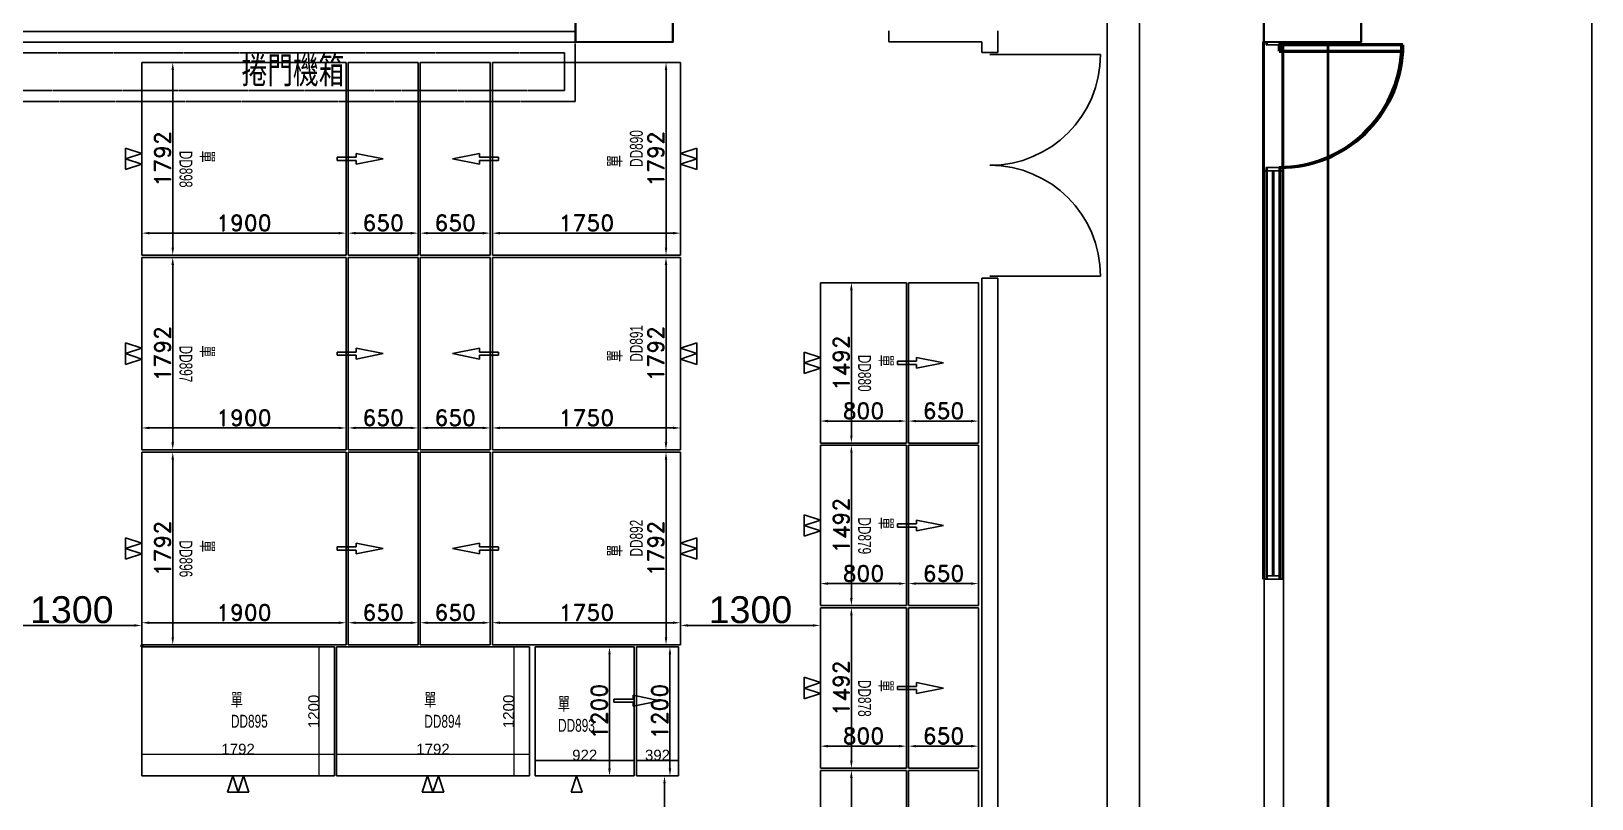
# Model space of a CAD drawing. Header units: millimetres. Extents: x 2191 to 43870, y 1353 to 35626.
# Drawn here: x 29359 to 43870, y 9233 to 16373 of the extents above; entities that cross this region are included whole.
import ezdxf

# ---------------------------------------------------------------- set-up
doc = ezdxf.new("R2010")
doc.units = ezdxf.units.MM
doc.linetypes.add('CENTER2', pattern=[28.575, 19.05, -3.175, 3.175, -3.175])
for name, color, linetype in [('archi', 8, 'Continuous'), ('DOOR', 5, 'Continuous'), ('PAVING', 9, 'Continuous'), ('WINDOW', 5, 'Continuous'), ('中心線-2', 1, 'CENTER2'), ('動線', 6, 'Continuous'), ('單層倉', 5, 'Continuous'), ('文字', 7, 'Continuous'), ('标注', 7, 'Continuous'), ('標的物', 1, 'Continuous'), ('標示', 3, 'Continuous')]:
    doc.layers.add(name, color=color, linetype=linetype)
doc.styles.add('ROMAND', font='romand.shx', dxfattribs={"bigfont": 'chineset.shx'})
doc.styles.get("Standard").update_dxf_attribs({"font": 'arial.ttf'})
doc.styles.add('新細明體', font='PMingLiU.ttf', dxfattribs={"width": 0.7})
doc.dimstyles.new('ISO-25', dxfattribs={"dimtxt": 2.5, "dimasz": 2.5, "dimexe": 1.25, "dimexo": 0.625, "dimtad": 1, "dimtxsty": 'Standard', "dimcen": 2.5, "dimadec": 0, "dimazin": 0, "dimtfac": 1, "dimtmove": 0, "dimatfit": 3, "dimfxl": 1, "dimarcsym": 0})

# ---------------------------------------------------------------- blocks, each defined once
blk = doc.blocks.new('*D60')
at = {"layer": 'DEFPOINTS', "color": 0, "transparency": 16777216}
for p in [(34967, 9588), (34045, 9446), (34967, 9446)]:
    blk.add_point(p, dxfattribs=at)
at = {"layer": '标注', "color": 0, "lineweight": -2, "transparency": 16777216}
for p, q in [((34045, 9446), (34045, 9589)), ((34048, 9588), (34965, 9588)), ((34967, 9446), (34967, 9589))]:
    blk.add_line(p, q, dxfattribs=at)
at = {"layer": '标注', "color": 0, "transparency": 16777216}
for points in [[(34048, 9588), (34048, 9587), (34045, 9588)], [(34965, 9588), (34965, 9587), (34967, 9588)]]:
    blk.add_solid(points, dxfattribs=at)
at = {"layer": '标注', "color": 0, "lineweight": 5, "transparency": 16777216, "insert": (34506, 9639), "char_height": 100, "attachment_point": 5}
blk.add_mtext('922', dxfattribs=at)
blk = doc.blocks.new('*D61')
at = {"layer": 'DEFPOINTS', "color": 0, "transparency": 16777216}
for p in [(35379, 9588), (34987, 9446), (35379, 9446)]:
    blk.add_point(p, dxfattribs=at)
at = {"layer": '标注', "color": 0, "lineweight": -2, "transparency": 16777216}
for p, q in [((34987, 9446), (34987, 9589)), ((34990, 9588), (35377, 9588)), ((35379, 9446), (35379, 9589))]:
    blk.add_line(p, q, dxfattribs=at)
at = {"layer": '标注', "color": 0, "transparency": 16777216}
for points in [[(34990, 9588), (34990, 9587), (34987, 9588)], [(35377, 9588), (35377, 9587), (35379, 9588)]]:
    blk.add_solid(points, dxfattribs=at)
at = {"layer": '标注', "color": 0, "lineweight": 5, "transparency": 16777216, "insert": (35183, 9639), "char_height": 100, "attachment_point": 5}
blk.add_mtext('392', dxfattribs=at)

msp = doc.modelspace()

# ---------------------------------------------------------------- linework, layer by layer
for p, q in [((39663.6462, 4076.69297), (39663.6462, 33876.95165)), ((39363.6462, 4376.69297), (39363.6462, 33576.95165))]:
    msp.add_line(p, q)
at = {"lineweight": 50}
for p, q in [((40962.17754, 16245.79086, 3000), (40962.17754, 16188.79086, 3000)), ((42102.17754, 16245.79086, 3000), (40962.17754, 16245.79086, 3000)), ((40962.17754, 16188.79086, 3000), (42102.17754, 16188.79086, 3000)), ((40972.17754, 16245.79086, 3000), (40972.17754, 16188.79086, 3000)), ((42112.17754, 16245.79086, 3000), (40972.17754, 16245.79086, 3000)), ((40972.17754, 16188.79086, 3000), (42112.17754, 16188.79086, 3000)), ((42102.17754, 16188.79086, 3000), (42102.17754, 16245.79086, 3000)), ((42112.17754, 16188.79086, 3000), (42112.17754, 16245.79086, 3000))]:
    msp.add_line(p, q, dxfattribs=at)
at = {"color": 5, "lineweight": 25}
for p, q in [((32179.10415, 10645.79085), (30387.10415, 10645.79085)), ((30387.10415, 10645.79085), (30387.10415, 9445.79085)), ((32179.10415, 9445.79085), (32179.10415, 10645.79085)), ((33991.10415, 10645.79085), (32199.10415, 10645.79085)), ((32199.10415, 10645.79085), (32199.10415, 9445.79085)), ((33991.10415, 9445.79085), (33991.10415, 10645.79085)), ((30387.10415, 9445.79085), (32179.10415, 9445.79085)), ((32199.10415, 9445.79085), (33991.10415, 9445.79085))]:
    msp.add_line(p, q, dxfattribs=at)
at = {"color": 0, "lineweight": 50}
for centre in [(40961.1428, 16248.38006, 3000), (40971.1428, 16248.38006, 3000)]:
    msp.add_arc(centre, 1142.58967, 270.051887734, 357.010510835, dxfattribs=at)
at = {"layer": 'archi', "color": 7}
for p, q in [((34422.17754, 16275.79086, 3000), (34422.17754, 17175.79086, 3000)), ((35322.17754, 17175.79086, 3000), (35322.17754, 16275.79086, 3000)), ((40822.17754, 16275.79086, 3000), (40822.17754, 17175.79086, 3000)), ((41722.17754, 17175.79086, 3000), (41722.17754, 16275.79086, 3000)), ((35322.17754, 16275.79086, 3000), (34422.17754, 16275.79086, 3000)), ((37332.58195, 16375.79086, 1796.32314), (37332.58195, 16275.79086, 1662.58126)), ((38197.17754, 16275.79086, 3000), (37332.58195, 16275.79086, 3000)), ((38197.17754, 16275.79086, 3000), (38197.17754, 16175.79086, 3000)), ((38347.17754, 16375.79086, 3000), (38347.17754, 16175.79086, 3000)), ((41722.17754, 16275.79086, 3000), (40822.17754, 16275.79086, 3000)), ((40822.17754, 16275.79086, 3000), (40822.17754, 11275.79086, 3000)), ((40852.17754, 16275.79086, 3000), (40852.17754, 16245.79086, 3000)), ((40972.17754, 16245.79086, 3000), (40972.17754, 16275.79086, 3000)), ((41002.17754, 16275.79086, 3000), (41002.17754, 11275.79086, 3000)), ((40852.17754, 16245.79086, 3000), (40972.17754, 16245.79086, 3000)), ((40852.17754, 15075.79086, 3000), (40852.17754, 15105.79086, 3000)), ((40852.17754, 15105.79086, 3000), (40972.17754, 15105.79086, 3000)), ((40972.17754, 15105.79086, 3000), (40972.17754, 15075.79086, 3000)), ((40822.17754, 15075.79086, 3000), (41002.17754, 15075.79086, 3000)), ((38197.17754, 14075.79086, 3000), (38197.17754, 7975.79096, 3000)), ((38347.17754, 14075.79086, 3000), (38347.17754, 7825.79088, 3000)), ((41002.17754, 11275.79086, 3000), (40822.17754, 11275.79086, 3000))]:
    msp.add_line(p, q, dxfattribs=at)
at = {"layer": 'archi', "color": 7, "extrusion": (3.55136e-15, 0, -1)}
for p, q in [((40822.17754, 5075.82893, 3000), (40822.17754, 16275.79086, 3000)), ((41002.17754, 5075.82893, 3000), (41002.17754, 16275.79086, 3000)), ((41422.17754, 5075.82893, 3000), (41422.17754, 16275.79086, 3000))]:
    msp.add_line(p, q, dxfattribs=at)
at = {"layer": 'archi', "color": 7, "extrusion": (3.61095e-11, 0, -1)}
for p, q in [((40852.17754, 16245.79086, 3000), (40852.17754, 16275.79086, 3000)), ((40972.17754, 16275.79086, 3000), (40972.17754, 16245.79086, 3000)), ((40972.17754, 16245.79086, 3000), (40852.17754, 16245.79086, 3000)), ((40852.17754, 15075.79086, 3000), (40852.17754, 11305.79086, 3000)), ((40912.17754, 15075.79086, 3000), (40912.17754, 11305.79086, 3000)), ((40972.17754, 15075.79086, 3000), (40972.17754, 11305.79086, 3000)), ((40972.17754, 11305.79086, 3000), (40852.17754, 11305.79086, 3000)), ((40852.17754, 11305.79086, 3000), (40852.17754, 11275.79086, 3000)), ((40972.17754, 11275.79086, 3000), (40972.17754, 11305.79086, 3000))]:
    msp.add_line(p, q, dxfattribs=at)
at = {"layer": 'DOOR'}
for p, q in [((40842.17754, 16275.79086, 3000), (40842.17754, 16245.79086, 3000)), ((40962.17754, 16245.79086, 3000), (40962.17754, 16275.79086, 3000)), ((40842.17754, 16245.79086, 3000), (40962.17754, 16245.79086, 3000))]:
    msp.add_line(p, q, dxfattribs=at)
at = {"layer": 'PAVING', "extrusion": (3.55136e-15, 0, -1)}
msp.add_line((41412.17754, 5075.82893, 3000), (41412.17754, 16275.79086, 3000), dxfattribs=at)
at = {"layer": 'WINDOW'}
for p, q in [((40812.17754, 16275.79086, 3000), (40812.17754, 11275.79086, 3000)), ((40992.17754, 16275.79086, 3000), (40992.17754, 11275.79086, 3000)), ((40842.17754, 15075.79086, 3000), (40842.17754, 15105.79086, 3000)), ((40842.17754, 15105.79086, 3000), (40962.17754, 15105.79086, 3000)), ((40962.17754, 15105.79086, 3000), (40962.17754, 15075.79086, 3000)), ((40812.17754, 15075.79086, 3000), (40992.17754, 15075.79086, 3000))]:
    msp.add_line(p, q, dxfattribs=at)
at = {"layer": 'WINDOW', "color": 3, "extrusion": (3.61095e-11, 0, -1)}
for p, q in [((40842.17754, 16245.79086, 3000), (40842.17754, 16275.79086, 3000)), ((40962.17754, 16275.79086, 3000), (40962.17754, 16245.79086, 3000)), ((40962.17754, 16245.79086, 3000), (40842.17754, 16245.79086, 3000))]:
    msp.add_line(p, q, dxfattribs=at)
at = {"layer": 'WINDOW', "extrusion": (3.61095e-11, 0, -1)}
for p, q in [((40842.17754, 15075.79086, 3000), (40842.17754, 11305.79086, 3000)), ((40902.17754, 15075.79086, 3000), (40902.17754, 11305.79086, 3000)), ((40962.17754, 15075.79086, 3000), (40962.17754, 11305.79086, 3000)), ((40962.17754, 11305.79086, 3000), (40842.17754, 11305.79086, 3000)), ((40842.17754, 11305.79086, 3000), (40842.17754, 11275.79086, 3000)), ((40962.17754, 11275.79086, 3000), (40962.17754, 11305.79086, 3000))]:
    msp.add_line(p, q, dxfattribs=at)
at = {"layer": '中心線-2'}
for p, q in [((34417.17754, 16270.79086, 3000), (28227.17754, 16270.79086, 3000)), ((34417.17754, 15720.79086, 3000), (34417.17754, 16270.79086, 3000)), ((34317.17754, 16170.79086, 3000), (28327.17754, 16170.79086, 3000)), ((34317.17754, 15820.79086, 3000), (34317.17754, 16170.79086, 3000)), ((28327.17754, 15820.79086, 3000), (34317.17754, 15820.79086, 3000)), ((28227.17754, 15720.79086, 3000), (34417.17754, 15720.79086, 3000))]:
    msp.add_line(p, q, dxfattribs=at)
at = {"layer": '動線', "lineweight": -3}
for p, q in [((30237.10415, 15185.79085), (30237.10415, 15285.79085)), ((30237.10415, 15285.79085), (30387.10415, 15235.79085)), ((35397.10415, 15235.79085), (35547.10415, 15285.79085)), ((35547.10415, 15285.79085), (35547.10415, 15185.79085)), ((30387.10415, 15235.79085), (30237.10415, 15185.79085)), ((30237.10415, 15085.79085), (30237.10415, 15185.79085)), ((30237.10415, 15185.79085), (30387.10415, 15135.79085)), ((30387.10415, 15135.79085), (30237.10415, 15085.79085)), ((32381.35787, 15200.79108), (32203.72159, 15200.79108)), ((32203.72159, 15200.79108), (32203.72159, 15170.79108)), ((32203.72159, 15170.79108), (32381.35787, 15170.79108)), ((32631.35787, 15185.79108), (32381.35787, 15235.79108)), ((32381.35787, 15235.79108), (32381.35787, 15200.79108)), ((32381.35787, 15135.79108), (32631.35787, 15185.79108)), ((32381.35787, 15170.79108), (32381.35787, 15135.79108)), ((33527.55844, 15235.79063), (33277.55844, 15185.79063)), ((33277.55844, 15185.79063), (33527.55844, 15135.79063)), ((33527.55844, 15200.79063), (33527.55844, 15235.79063)), ((33705.19472, 15200.79063), (33527.55844, 15200.79063)), ((33527.55844, 15170.79063), (33705.19472, 15170.79063)), ((33527.55844, 15135.79063), (33527.55844, 15170.79063)), ((33705.19472, 15170.79063), (33705.19472, 15200.79063)), ((35547.10415, 15185.79085), (35397.10415, 15235.79085)), ((35397.10415, 15135.79085), (35547.10415, 15185.79085)), ((35547.10415, 15085.79085), (35397.10415, 15135.79085)), ((35547.10415, 15185.79085), (35547.10415, 15085.79085)), ((30237.10415, 13373.79085), (30237.10415, 13473.79085)), ((30237.10415, 13473.79085), (30387.10415, 13423.79085)), ((30387.10415, 13423.79085), (30237.10415, 13373.79085)), ((30237.10415, 13273.79085), (30237.10415, 13373.79085)), ((30237.10415, 13373.79085), (30387.10415, 13323.79085)), ((32381.35787, 13388.79108), (32203.72159, 13388.79108)), ((32203.72159, 13388.79108), (32203.72159, 13358.79108)), ((32203.72159, 13358.79108), (32381.35787, 13358.79108)), ((32631.35787, 13373.79108), (32381.35787, 13423.79108)), ((32381.35787, 13423.79108), (32381.35787, 13388.79108)), ((32381.35787, 13323.79108), (32631.35787, 13373.79108)), ((32381.35787, 13358.79108), (32381.35787, 13323.79108)), ((33527.55844, 13423.79063), (33277.55844, 13373.79063)), ((33277.55844, 13373.79063), (33527.55844, 13323.79063)), ((33527.55844, 13388.79063), (33527.55844, 13423.79063)), ((33705.19472, 13388.79063), (33527.55844, 13388.79063)), ((33527.55844, 13358.79063), (33705.19472, 13358.79063)), ((33527.55844, 13323.79063), (33527.55844, 13358.79063)), ((33705.19472, 13358.79063), (33705.19472, 13388.79063)), ((35397.10415, 13423.79085), (35547.10415, 13473.79085)), ((35547.10415, 13373.79085), (35397.10415, 13423.79085)), ((35397.10415, 13323.79085), (35547.10415, 13373.79085)), ((35547.10415, 13473.79085), (35547.10415, 13373.79085)), ((35547.10415, 13373.79085), (35547.10415, 13273.79085)), ((36547.17754, 13287.79096), (36547.17754, 13387.79096)), ((36547.17754, 13387.79096), (36697.17754, 13337.79096)), ((30387.10415, 13323.79085), (30237.10415, 13273.79085)), ((35547.10415, 13273.79085), (35397.10415, 13323.79085)), ((36697.17754, 13337.79096), (36547.17754, 13287.79096)), ((36547.17754, 13187.79096), (36547.17754, 13287.79096)), ((36547.17754, 13287.79096), (36697.17754, 13237.79096)), ((36697.17754, 13237.79096), (36547.17754, 13187.79096)), ((37591.43126, 13302.79119), (37413.79498, 13302.79119)), ((37413.79498, 13302.79119), (37413.79498, 13272.79119)), ((37413.79498, 13272.79119), (37591.43126, 13272.79119)), ((37841.43126, 13287.79119), (37591.43126, 13337.79119)), ((37591.43126, 13337.79119), (37591.43126, 13302.79119)), ((37591.43126, 13237.79119), (37841.43126, 13287.79119)), ((37591.43126, 13272.79119), (37591.43126, 13237.79119)), ((36547.17754, 11775.79096), (36547.17754, 11875.79096)), ((36547.17754, 11875.79096), (36697.17754, 11825.79096)), ((36697.17754, 11825.79096), (36547.17754, 11775.79096)), ((36547.17754, 11675.79096), (36547.17754, 11775.79096)), ((36547.17754, 11775.79096), (36697.17754, 11725.79096)), ((37591.43126, 11790.79119), (37413.79498, 11790.79119)), ((37413.79498, 11790.79119), (37413.79498, 11760.79119)), ((37413.79498, 11760.79119), (37591.43126, 11760.79119)), ((37841.43126, 11775.79119), (37591.43126, 11825.79119)), ((37591.43126, 11825.79119), (37591.43126, 11790.79119)), ((37591.43126, 11725.79119), (37841.43126, 11775.79119)), ((37591.43126, 11760.79119), (37591.43126, 11725.79119)), ((30237.10415, 11561.79085), (30237.10415, 11661.79085)), ((30237.10415, 11661.79085), (30387.10415, 11611.79085)), ((30387.10415, 11611.79085), (30237.10415, 11561.79085)), ((32631.35787, 11561.79108), (32381.35787, 11611.79108)), ((32381.35787, 11611.79108), (32381.35787, 11576.79108)), ((33527.55844, 11611.79063), (33277.55844, 11561.79063)), ((33527.55844, 11576.79063), (33527.55844, 11611.79063)), ((35397.10415, 11611.79085), (35547.10415, 11661.79085)), ((35547.10415, 11561.79085), (35397.10415, 11611.79085)), ((35547.10415, 11661.79085), (35547.10415, 11561.79085)), ((36697.17754, 11725.79096), (36547.17754, 11675.79096)), ((30237.10415, 11461.79085), (30237.10415, 11561.79085)), ((30237.10415, 11561.79085), (30387.10415, 11511.79085)), ((30387.10415, 11511.79085), (30237.10415, 11461.79085)), ((32381.35787, 11576.79108), (32203.72159, 11576.79108)), ((32203.72159, 11576.79108), (32203.72159, 11546.79108)), ((32203.72159, 11546.79108), (32381.35787, 11546.79108)), ((32381.35787, 11511.79108), (32631.35787, 11561.79108)), ((32381.35787, 11546.79108), (32381.35787, 11511.79108)), ((33277.55844, 11561.79063), (33527.55844, 11511.79063)), ((33705.19472, 11576.79063), (33527.55844, 11576.79063)), ((33527.55844, 11546.79063), (33705.19472, 11546.79063)), ((33527.55844, 11511.79063), (33527.55844, 11546.79063)), ((33705.19472, 11546.79063), (33705.19472, 11576.79063)), ((35397.10415, 11511.79085), (35547.10415, 11561.79085)), ((35547.10415, 11461.79085), (35397.10415, 11511.79085)), ((35547.10415, 11561.79085), (35547.10415, 11461.79085)), ((36547.17754, 10263.79096), (36547.17754, 10363.79096)), ((36547.17754, 10363.79096), (36697.17754, 10313.79096)), ((36697.17754, 10313.79096), (36547.17754, 10263.79096)), ((37841.43126, 10263.79119), (37591.43126, 10313.79119)), ((37591.43126, 10313.79119), (37591.43126, 10278.79119)), ((34955.22632, 10160.79089), (34777.59004, 10160.79089)), ((34777.59004, 10160.79089), (34777.59004, 10130.79089)), ((35205.22632, 10145.79089), (34955.22632, 10195.79089)), ((34955.22632, 10195.79089), (34955.22632, 10160.79089)), ((36547.17754, 10163.79096), (36547.17754, 10263.79096)), ((36547.17754, 10263.79096), (36697.17754, 10213.79096)), ((36697.17754, 10213.79096), (36547.17754, 10163.79096)), ((37591.43126, 10278.79119), (37413.79498, 10278.79119)), ((37413.79498, 10278.79119), (37413.79498, 10248.79119)), ((37413.79498, 10248.79119), (37591.43126, 10248.79119)), ((37591.43126, 10213.79119), (37841.43126, 10263.79119)), ((37591.43126, 10248.79119), (37591.43126, 10213.79119)), ((34777.59004, 10130.79089), (34955.22632, 10130.79089)), ((34955.22632, 10095.79089), (35205.22632, 10145.79089)), ((34955.22632, 10130.79089), (34955.22632, 10095.79089)), ((31233.10415, 9445.79085), (31183.10415, 9295.79085)), ((31283.10415, 9295.79085), (31233.10415, 9445.79085)), ((31333.10415, 9445.79085), (31283.10415, 9295.79085)), ((31383.10415, 9295.79085), (31333.10415, 9445.79085)), ((33045.10415, 9445.79085), (32995.10415, 9295.79085)), ((33095.10415, 9295.79085), (33045.10415, 9445.79085)), ((33145.10415, 9445.79085), (33095.10415, 9295.79085)), ((33195.10415, 9295.79085), (33145.10415, 9445.79085)), ((34381.10415, 9295.79085), (34431.10415, 9445.79085)), ((34431.10415, 9445.79085), (34481.10415, 9295.79085)), ((31183.10415, 9295.79085), (31283.10415, 9295.79085)), ((31283.10415, 9295.79085), (31383.10415, 9295.79085)), ((32995.10415, 9295.79085), (33095.10415, 9295.79085)), ((33095.10415, 9295.79085), (33195.10415, 9295.79085)), ((34481.10415, 9295.79085), (34381.10415, 9295.79085))]:
    msp.add_line(p, q, dxfattribs=at)
at = {"layer": '單層倉'}
for p, q in [((30387.10415, 16081.79085), (30387.10415, 14289.79085)), ((32287.10415, 16081.79085), (30387.10415, 16081.79085)), ((32287.10415, 14289.79085), (32287.10415, 16081.79085)), ((32957.10415, 16081.79085), (32307.10415, 16081.79085)), ((32307.10415, 16081.79085), (32307.10415, 14289.79085)), ((32957.10415, 14289.79085), (32957.10415, 16081.79085)), ((32977.10415, 16081.79085), (32977.10415, 14289.79085)), ((33627.10415, 16081.79085), (32977.10415, 16081.79085)), ((33627.10415, 14289.79085), (33627.10415, 16081.79085)), ((35397.10415, 16081.79085), (33647.10415, 16081.79085)), ((33647.10415, 16081.79085), (33647.10415, 14289.79085)), ((35397.10415, 14289.79085), (35397.10415, 16081.79085)), ((30387.10415, 14289.79085), (32287.10415, 14289.79085)), ((30387.10415, 14269.79085), (30387.10415, 12477.79085)), ((32287.10415, 14269.79085), (30387.10415, 14269.79085)), ((32287.10415, 12477.79085), (32287.10415, 14269.79085)), ((32307.10415, 14289.79085), (32957.10415, 14289.79085)), ((32957.10415, 14269.79085), (32307.10415, 14269.79085)), ((32307.10415, 14269.79085), (32307.10415, 12477.79085)), ((32957.10415, 12477.79085), (32957.10415, 14269.79085)), ((32977.10415, 14289.79085), (33627.10415, 14289.79085)), ((32977.10415, 14269.79085), (32977.10415, 12477.79085)), ((33627.10415, 14269.79085), (32977.10415, 14269.79085)), ((33627.10415, 12477.79085), (33627.10415, 14269.79085)), ((33647.10415, 14289.79085), (35397.10415, 14289.79085)), ((35397.10415, 14269.79085), (33647.10415, 14269.79085)), ((33647.10415, 14269.79085), (33647.10415, 12477.79085)), ((35397.10415, 12477.79085), (35397.10415, 14269.79085)), ((36697.17754, 14033.79096), (36697.17754, 12541.79096)), ((37497.17754, 14033.79096), (36697.17754, 14033.79096)), ((37497.17754, 12541.79096), (37497.17754, 14033.79096)), ((38167.17754, 14033.79096), (37517.17754, 14033.79096)), ((37517.17754, 14033.79096), (37517.17754, 12541.79096)), ((38167.17754, 12541.79096), (38167.17754, 14033.79096)), ((36697.17754, 12541.79096), (37497.17754, 12541.79096)), ((36697.17754, 12521.79096), (36697.17754, 11029.79096)), ((37497.17754, 12521.79096), (36697.17754, 12521.79096)), ((37497.17754, 11029.79096), (37497.17754, 12521.79096)), ((37517.17754, 12541.79096), (38167.17754, 12541.79096)), ((38167.17754, 12521.79096), (37517.17754, 12521.79096)), ((37517.17754, 12521.79096), (37517.17754, 11029.79096)), ((38167.17754, 11029.79096), (38167.17754, 12521.79096)), ((30387.10415, 12477.79085), (32287.10415, 12477.79085)), ((30387.10415, 12457.79085), (30387.10415, 10665.79085)), ((32287.10415, 12457.79085), (30387.10415, 12457.79085)), ((32287.10415, 10665.79085), (32287.10415, 12457.79085)), ((32307.10415, 12477.79085), (32957.10415, 12477.79085)), ((32957.10415, 12457.79085), (32307.10415, 12457.79085)), ((32307.10415, 12457.79085), (32307.10415, 10665.79085)), ((32957.10415, 10665.79085), (32957.10415, 12457.79085)), ((32977.10415, 12477.79085), (33627.10415, 12477.79085)), ((32977.10415, 12457.79085), (32977.10415, 10665.79085)), ((33627.10415, 12457.79085), (32977.10415, 12457.79085)), ((33627.10415, 10665.79085), (33627.10415, 12457.79085)), ((33647.10415, 12477.79085), (35397.10415, 12477.79085)), ((35397.10415, 12457.79085), (33647.10415, 12457.79085)), ((33647.10415, 12457.79085), (33647.10415, 10665.79085)), ((35397.10415, 10665.79085), (35397.10415, 12457.79085)), ((36697.17754, 11029.79096), (37497.17754, 11029.79096)), ((37517.17754, 11029.79096), (38167.17754, 11029.79096)), ((36697.17754, 11009.79096), (36697.17754, 9517.79096)), ((37497.17754, 11009.79096), (36697.17754, 11009.79096)), ((37497.17754, 9517.79096), (37497.17754, 11009.79096)), ((38167.17754, 11009.79096), (37517.17754, 11009.79096)), ((37517.17754, 11009.79096), (37517.17754, 9517.79096)), ((38167.17754, 9517.79096), (38167.17754, 11009.79096)), ((30387.10415, 10665.79085), (32287.10415, 10665.79085)), ((32307.10415, 10665.79085), (32957.10415, 10665.79085)), ((32977.10415, 10665.79085), (33627.10415, 10665.79085)), ((33647.10415, 10665.79085), (35397.10415, 10665.79085)), ((34967.10415, 10645.79085), (34045.10415, 10645.79085)), ((34045.10415, 10645.79085), (34045.10415, 9445.79085)), ((34967.10415, 9445.79085), (34967.10415, 10645.79085)), ((35379.10415, 10645.79085), (34987.10415, 10645.79085)), ((34987.10415, 10645.79085), (34987.10415, 9445.79085)), ((35379.10415, 9445.79085), (35379.10415, 10645.79085)), ((34045.10415, 9445.79085), (34967.10415, 9445.79085)), ((34987.10415, 9445.79085), (35379.10415, 9445.79085)), ((36697.17754, 9517.79096), (37497.17754, 9517.79096)), ((36697.17754, 9497.79096), (36697.17754, 8005.79096)), ((37497.17754, 9497.79096), (36697.17754, 9497.79096)), ((37497.17754, 8005.79096), (37497.17754, 9497.79096)), ((37517.17754, 9517.79096), (38167.17754, 9517.79096)), ((38167.17754, 9497.79096), (37517.17754, 9497.79096)), ((37517.17754, 9497.79096), (37517.17754, 8005.79096)), ((38167.17754, 8005.79096), (38167.17754, 9497.79096))]:
    msp.add_line(p, q, dxfattribs=at)
at = {"layer": '單層倉', "color": 6, "lineweight": 50}
msp.add_line((30387.10415, 10665.79085), (30387.10415, 10645.79085), dxfattribs=at)
at = {"layer": '文字'}
msp.add_line((43869.82595, 1352.8079), (43869.82595, 34921.23431), dxfattribs=at)
at = {"layer": '标注', "color": 252, "lineweight": 5, "true_color": 0x939598}
for p, q in [((32178.47915, 10645.79085), (32035.86183, 10645.79085)), ((32037.11183, 9448.29085), (32037.11183, 10643.29085)), ((33990.47915, 10645.79085), (33847.86183, 10645.79085)), ((33849.11183, 9448.29085), (33849.11183, 10643.29085)), ((30387.10415, 9446.41585), (30387.10415, 9645.12519)), ((32176.60415, 9643.87519), (30389.60415, 9643.87519)), ((32179.10415, 9446.41585), (32179.10415, 9645.12519)), ((32199.10415, 9446.41585), (32199.10415, 9645.12519)), ((33988.60415, 9643.87519), (32201.60415, 9643.87519)), ((33991.10415, 9446.41585), (33991.10415, 9645.12519)), ((32178.47915, 9445.79085), (32035.86183, 9445.79085)), ((33990.47915, 9445.79085), (33847.86183, 9445.79085))]:
    msp.add_line(p, q, dxfattribs=at)
at = {"layer": '标注', "color": 252, "lineweight": 50, "true_color": 0x939598}
for points in [[(32036.69516, 10643.29085), (32037.5285, 10643.29085), (32037.11183, 10645.79085)], [(33848.69516, 10643.29085), (33849.5285, 10643.29085), (33849.11183, 10645.79085)], [(30389.60415, 9644.29186), (30389.60415, 9643.45852), (30387.10415, 9643.87519)], [(32176.60415, 9644.29186), (32176.60415, 9643.45852), (32179.10415, 9643.87519)], [(32201.60415, 9644.29186), (32201.60415, 9643.45852), (32199.10415, 9643.87519)], [(33988.60415, 9644.29186), (33988.60415, 9643.45852), (33991.10415, 9643.87519)], [(32036.69516, 9448.29085), (32037.5285, 9448.29085), (32037.11183, 9445.79085)], [(33848.69516, 9448.29085), (33849.5285, 9448.29085), (33849.11183, 9445.79085)]]:
    msp.add_solid(points, dxfattribs=at)
at = {"layer": '標的物'}
for p, q in [((34417.17754, 17180.79086, 3000), (34417.17754, 16270.79086, 3000)), ((35327.17754, 16270.79086, 3000), (35327.17754, 17180.79086, 3000)), ((40817.17754, 17180.79086, 3000), (40817.17754, 16270.79086, 3000)), ((41727.17754, 16270.79086, 3000), (41727.17754, 17180.79086, 3000)), ((34417.17754, 16370.79086, 3000), (28227.17754, 16370.79086, 3000)), ((28227.17754, 16270.79086, 3000), (34417.17754, 16270.79086, 3000)), ((34417.17754, 16270.79086, 3000), (34417.17754, 16370.79086, 3000)), ((34417.17754, 16270.79086, 3000), (35327.17754, 16270.79086, 3000)), ((40817.17754, 16270.79086, 3000), (41727.17754, 16270.79086, 3000)), ((38197.17754, 16175.79086, 3000), (38347.17754, 16175.79086, 3000)), ((39302.17754, 16155.79086, 3000), (38272.17754, 16155.79086, 3000)), ((38197.17754, 14075.79086, 3000), (38347.17754, 14075.79086, 3000)), ((39302.17754, 14095.79086, 3000), (38272.17754, 14095.79086, 3000))]:
    msp.add_line(p, q, dxfattribs=at)
for centre, start, end in [((38272.17754, 16155.79086, 3000), 270, 0), ((38272.17754, 14095.79086, 3000), 0, 90)]:
    msp.add_arc(centre, 1030, start, end, dxfattribs=at)
at = {"layer": '標示', "color": 251}
for p, q in [((30662.43483, 16081.79085), (30695.44867, 16081.79085)), ((30675.44867, 14359.79085), (30675.44867, 16011.79085)), ((35397.10415, 16081.79085), (35242.01763, 16081.79085)), ((35262.01763, 14359.79085), (35262.01763, 16011.79085)), ((30387.10415, 14289.79085), (30387.10415, 14514.83485)), ((32287.10415, 14289.79085), (32287.10415, 14514.83485)), ((32307.10415, 14289.79085), (32307.10415, 14514.83485)), ((32957.10415, 14289.79085), (32957.10415, 14514.83485)), ((32977.10415, 14289.79085), (32977.10415, 14514.83485)), ((33627.10415, 14289.79085), (33627.10415, 14514.83485)), ((33647.10415, 14289.79085), (33647.10415, 14514.83485)), ((35397.10415, 14289.79085), (35397.10415, 14514.83485)), ((32217.10415, 14494.83485), (30457.10415, 14494.83485)), ((32377.10415, 14494.83485), (32887.10415, 14494.83485)), ((33557.10415, 14494.83485), (33047.10415, 14494.83485)), ((33717.10415, 14494.83485), (35327.10415, 14494.83485)), ((30662.43483, 14289.79085), (30695.44867, 14289.79085)), ((30662.43483, 14269.79085), (30695.44867, 14269.79085)), ((35397.10415, 14289.79085), (35242.01763, 14289.79085)), ((35397.10415, 14269.79085), (35242.01763, 14269.79085)), ((30675.44867, 12547.79085), (30675.44867, 14199.79085)), ((35262.01763, 12547.79085), (35262.01763, 14199.79085)), ((36972.50822, 14033.79096), (37005.52206, 14033.79096)), ((36985.52206, 12611.79096), (36985.52206, 13963.79096)), ((30387.10415, 12477.79085), (30387.10415, 12702.83485)), ((32217.10415, 12682.83485), (30457.10415, 12682.83485)), ((32287.10415, 12477.79085), (32287.10415, 12702.83485)), ((32307.10415, 12477.79085), (32307.10415, 12702.83485)), ((32377.10415, 12682.83485), (32887.10415, 12682.83485)), ((32957.10415, 12477.79085), (32957.10415, 12702.83485)), ((32977.10415, 12477.79085), (32977.10415, 12702.83485)), ((33557.10415, 12682.83485), (33047.10415, 12682.83485)), ((33627.10415, 12477.79085), (33627.10415, 12702.83485)), ((33647.10415, 12477.79085), (33647.10415, 12702.83485)), ((33717.10415, 12682.83485), (35327.10415, 12682.83485)), ((35397.10415, 12477.79085), (35397.10415, 12702.83485)), ((36697.17754, 12541.79096), (36697.17754, 12766.83495)), ((37427.17754, 12746.83495), (36767.17754, 12746.83495)), ((37497.17754, 12541.79096), (37497.17754, 12766.83495)), ((37517.17754, 12541.79096), (37517.17754, 12766.83495)), ((37587.17754, 12746.83495), (38097.17754, 12746.83495)), ((38167.17754, 12541.79096), (38167.17754, 12766.83495)), ((36972.50822, 12541.79096), (37005.52206, 12541.79096)), ((36972.50822, 12521.79096), (37005.52206, 12521.79096)), ((30662.43483, 12477.79085), (30695.44867, 12477.79085)), ((30662.43483, 12457.79085), (30695.44867, 12457.79085)), ((30675.44867, 10735.79085), (30675.44867, 12387.79085)), ((35397.10415, 12477.79085), (35242.01763, 12477.79085)), ((35397.10415, 12457.79085), (35242.01763, 12457.79085)), ((35262.01763, 10735.79085), (35262.01763, 12387.79085)), ((36985.52206, 11099.79096), (36985.52206, 12451.79096)), ((36697.17754, 11029.79096), (36697.17754, 11254.83495)), ((37427.17754, 11234.83495), (36767.17754, 11234.83495)), ((37497.17754, 11029.79096), (37497.17754, 11254.83495)), ((37517.17754, 11029.79096), (37517.17754, 11254.83495)), ((37587.17754, 11234.83495), (38097.17754, 11234.83495)), ((38167.17754, 11029.79096), (38167.17754, 11254.83495)), ((36972.50822, 11029.79096), (37005.52206, 11029.79096)), ((30387.10415, 10665.79085), (30387.10415, 10890.83485)), ((32287.10415, 10665.79085), (32287.10415, 10890.83485)), ((32307.10415, 10665.79085), (32307.10415, 10890.83485)), ((32957.10415, 10665.79085), (32957.10415, 10890.83485)), ((32977.10415, 10665.79085), (32977.10415, 10890.83485)), ((33627.10415, 10665.79085), (33627.10415, 10890.83485)), ((33647.10415, 10665.79085), (33647.10415, 10890.83485)), ((35397.10415, 10665.79085), (35397.10415, 10890.83485)), ((36972.50822, 11009.79096), (37005.52206, 11009.79096)), ((36985.52206, 9587.79096), (36985.52206, 10939.79096)), ((32217.10415, 10870.83485), (30457.10415, 10870.83485)), ((32377.10415, 10870.83485), (32887.10415, 10870.83485)), ((33557.10415, 10870.83485), (33047.10415, 10870.83485)), ((33717.10415, 10870.83485), (35327.10415, 10870.83485)), ((30662.43483, 10665.79085), (30695.44867, 10665.79085)), ((34817.10415, 10645.79085), (34716.48608, 10645.79085)), ((35397.10415, 10665.79085), (35242.01763, 10665.79085)), ((35379.10415, 10645.79085), (35278.48608, 10645.79085)), ((34736.48608, 10575.79085), (34736.48608, 9515.79085)), ((35298.48608, 10575.79085), (35298.48608, 9515.79085)), ((36697.17754, 9517.79096), (36697.17754, 9742.83495)), ((37427.17754, 9722.83495), (36767.17754, 9722.83495)), ((37497.17754, 9517.79096), (37497.17754, 9742.83495)), ((37517.17754, 9517.79096), (37517.17754, 9742.83495)), ((37587.17754, 9722.83495), (38097.17754, 9722.83495)), ((38167.17754, 9517.79096), (38167.17754, 9742.83495)), ((34045.10415, 9445.79085), (34045.10415, 9605.03295)), ((34987.10415, 9445.79085), (34987.10415, 9605.03295)), ((35379.10415, 9445.79085), (35379.10415, 9605.03295)), ((34817.10415, 9445.79085), (34716.48608, 9445.79085)), ((35379.10415, 9445.79085), (35278.48608, 9445.79085)), ((36972.50822, 9517.79096), (37005.52206, 9517.79096)), ((36972.50822, 9497.79096), (37005.52206, 9497.79096)), ((36985.52206, 8075.79096), (36985.52206, 9427.79096))]:
    msp.add_line(p, q, dxfattribs=at)
at = {"layer": '標示'}
for p, q in [((29157.10415, 10845.84877, -3000), (30317.10415, 10845.84877, -3000)), ((30387.10415, 10665.79085, -3000), (30387.10415, 10865.84877, -3000)), ((35397.17754, 10665.79085, -3000), (35397.17754, 10865.84877, -3000)), ((35467.17754, 10845.84877, -3000), (36627.17754, 10845.84877, -3000)), ((36697.17754, 10665.79085, -3000), (36697.17754, 10865.84877, -3000)), ((35379.10415, 9445.79085), (35227.72166, 9445.79085)), ((35247.72166, 9375.79085), (35247.72166, 8215.79086))]:
    msp.add_line(p, q, dxfattribs=at)
at = {"layer": '標示', "color": 251, "lineweight": 50}
for points in [[(30663.782, 16011.79085), (30687.11534, 16011.79085), (30675.44867, 16081.79085)], [(35250.35096, 16011.79085), (35273.6843, 16011.79085), (35262.01763, 16081.79085)], [(30457.10415, 14506.50151), (30457.10415, 14483.16818), (30387.10415, 14494.83485)], [(32217.10415, 14506.50151), (32217.10415, 14483.16818), (32287.10415, 14494.83485)], [(32377.10415, 14506.50151), (32377.10415, 14483.16818), (32307.10415, 14494.83485)], [(32887.10415, 14506.50151), (32887.10415, 14483.16818), (32957.10415, 14494.83485)], [(33047.10415, 14506.50151), (33047.10415, 14483.16818), (32977.10415, 14494.83485)], [(33557.10415, 14506.50151), (33557.10415, 14483.16818), (33627.10415, 14494.83485)], [(33717.10415, 14506.50151), (33717.10415, 14483.16818), (33647.10415, 14494.83485)], [(35327.10415, 14506.50151), (35327.10415, 14483.16818), (35397.10415, 14494.83485)], [(30663.782, 14359.79085), (30687.11534, 14359.79085), (30675.44867, 14289.79085)], [(30663.782, 14199.79085), (30687.11534, 14199.79085), (30675.44867, 14269.79085)], [(35250.35096, 14359.79085), (35273.6843, 14359.79085), (35262.01763, 14289.79085)], [(35250.35096, 14199.79085), (35273.6843, 14199.79085), (35262.01763, 14269.79085)], [(36973.85539, 13963.79096), (36997.18873, 13963.79096), (36985.52206, 14033.79096)], [(30457.10415, 12694.50151), (30457.10415, 12671.16818), (30387.10415, 12682.83485)], [(32217.10415, 12694.50151), (32217.10415, 12671.16818), (32287.10415, 12682.83485)], [(32377.10415, 12694.50151), (32377.10415, 12671.16818), (32307.10415, 12682.83485)], [(32887.10415, 12694.50151), (32887.10415, 12671.16818), (32957.10415, 12682.83485)], [(33047.10415, 12694.50151), (33047.10415, 12671.16818), (32977.10415, 12682.83485)], [(33557.10415, 12694.50151), (33557.10415, 12671.16818), (33627.10415, 12682.83485)], [(33717.10415, 12694.50151), (33717.10415, 12671.16818), (33647.10415, 12682.83485)], [(35327.10415, 12694.50151), (35327.10415, 12671.16818), (35397.10415, 12682.83485)], [(36767.17754, 12758.50162), (36767.17754, 12735.16829), (36697.17754, 12746.83495)], [(37427.17754, 12758.50162), (37427.17754, 12735.16829), (37497.17754, 12746.83495)], [(37587.17754, 12758.50162), (37587.17754, 12735.16829), (37517.17754, 12746.83495)], [(38097.17754, 12758.50162), (38097.17754, 12735.16829), (38167.17754, 12746.83495)], [(30663.782, 12547.79085), (30687.11534, 12547.79085), (30675.44867, 12477.79085)], [(35250.35096, 12547.79085), (35273.6843, 12547.79085), (35262.01763, 12477.79085)], [(36973.85539, 12611.79096), (36997.18873, 12611.79096), (36985.52206, 12541.79096)], [(36973.85539, 12451.79096), (36997.18873, 12451.79096), (36985.52206, 12521.79096)], [(30663.782, 12387.79085), (30687.11534, 12387.79085), (30675.44867, 12457.79085)], [(35250.35096, 12387.79085), (35273.6843, 12387.79085), (35262.01763, 12457.79085)], [(36767.17754, 11246.50162), (36767.17754, 11223.16829), (36697.17754, 11234.83495)], [(37427.17754, 11246.50162), (37427.17754, 11223.16829), (37497.17754, 11234.83495)], [(37587.17754, 11246.50162), (37587.17754, 11223.16829), (37517.17754, 11234.83495)], [(38097.17754, 11246.50162), (38097.17754, 11223.16829), (38167.17754, 11234.83495)], [(36973.85539, 11099.79096), (36997.18873, 11099.79096), (36985.52206, 11029.79096)], [(36973.85539, 10939.79096), (36997.18873, 10939.79096), (36985.52206, 11009.79096)], [(30457.10415, 10882.50151), (30457.10415, 10859.16818), (30387.10415, 10870.83485)], [(32217.10415, 10882.50151), (32217.10415, 10859.16818), (32287.10415, 10870.83485)], [(32377.10415, 10882.50151), (32377.10415, 10859.16818), (32307.10415, 10870.83485)], [(32887.10415, 10882.50151), (32887.10415, 10859.16818), (32957.10415, 10870.83485)], [(33047.10415, 10882.50151), (33047.10415, 10859.16818), (32977.10415, 10870.83485)], [(33557.10415, 10882.50151), (33557.10415, 10859.16818), (33627.10415, 10870.83485)], [(33717.10415, 10882.50151), (33717.10415, 10859.16818), (33647.10415, 10870.83485)], [(35327.10415, 10882.50151), (35327.10415, 10859.16818), (35397.10415, 10870.83485)], [(30663.782, 10735.79085), (30687.11534, 10735.79085), (30675.44867, 10665.79085)], [(34724.81941, 10575.79085), (34748.15274, 10575.79085), (34736.48608, 10645.79085)], [(35250.35096, 10735.79085), (35273.6843, 10735.79085), (35262.01763, 10665.79085)], [(35286.81941, 10575.79085), (35310.15274, 10575.79085), (35298.48608, 10645.79085)], [(36767.17754, 9734.50162), (36767.17754, 9711.16829), (36697.17754, 9722.83495)], [(37427.17754, 9734.50162), (37427.17754, 9711.16829), (37497.17754, 9722.83495)], [(37587.17754, 9734.50162), (37587.17754, 9711.16829), (37517.17754, 9722.83495)], [(38097.17754, 9734.50162), (38097.17754, 9711.16829), (38167.17754, 9722.83495)], [(36973.85539, 9587.79096), (36997.18873, 9587.79096), (36985.52206, 9517.79096)], [(34724.81941, 9515.79085), (34748.15274, 9515.79085), (34736.48608, 9445.79085)], [(35286.81941, 9515.79085), (35310.15274, 9515.79085), (35298.48608, 9445.79085)], [(36973.85539, 9427.79096), (36997.18873, 9427.79096), (36985.52206, 9497.79096)]]:
    msp.add_solid(points, dxfattribs=at)
at = {"layer": '標示', "lineweight": 50}
for points in [[(30317.10415, 10857.51544, -3000), (30317.10415, 10834.1821, -3000), (30387.10415, 10845.84877, -3000)], [(35467.17754, 10857.51544, -3000), (35467.17754, 10834.1821, -3000), (35397.17754, 10845.84877, -3000)], [(36627.17754, 10857.51544, -3000), (36627.17754, 10834.1821, -3000), (36697.17754, 10845.84877, -3000)], [(35236.05499, 9375.79085), (35259.38832, 9375.79085), (35247.72166, 9445.79085)]]:
    msp.add_solid(points, dxfattribs=at)

# ---------------------------------------------------------------- texts
at = {"layer": '文字', "color": 7, "lineweight": 50, "style": '新細明體', "width": 0.7}
for s, height, rotation, p in [('捲門機箱', 250, 360, (31316.07289, 15886.59214, 3000)), ('DD890', 120, 90, (35046.01099, 15110.62731)), ('DD898', 120, 270, (30738.19732, 15260.9544)), ('DD891', 120, 90, (35046.01099, 13298.62731)), ('DD897', 120, 270, (30738.19732, 13448.9544)), ('DD880', 120, 270, (37048.27071, 13362.9545)), ('DD892', 120, 90, (35046.01099, 11486.62731)), ('DD879', 120, 270, (37048.27071, 11850.9545)), ('DD896', 120, 270, (30738.19732, 11636.9544)), ('DD878', 120, 270, (37048.27071, 10338.9545))]:
    msp.add_text(s, height=height, rotation=rotation, dxfattribs=at).set_placement(p)
at = {"layer": '文字', "color": 6, "lineweight": 50, "style": '新細明體', "width": 0.7}
for rotation, p in [(270, (30938.54616, 15263.76253)), (90, (34845.66215, 15107.81917)), (270, (30938.54616, 13451.76253)), (90, (34845.66215, 13295.81917)), (270, (37248.61955, 13365.76264)), (270, (37248.61955, 11853.76264)), (270, (30938.54616, 11639.76253)), (90, (34845.66215, 11483.81917)), (270, (37248.61955, 10341.76264))]:
    msp.add_text('單', height=120, rotation=rotation, dxfattribs=at).set_placement(p)
for p in [(31213.89133, 10095.07575), (33012.15257, 10094.74603), (34255.51694, 10057.02434)]:
    msp.add_text('單', height=120, dxfattribs=at).set_placement(p)
at = {"layer": '文字', "color": 7, "lineweight": 50, "style": '新細明體', "width": 0.7}
for s, p in [('DD895', (31216.69947, 9894.72691)), ('DD894', (33014.96071, 9894.39719)), ('DD893', (34258.32508, 9856.6755))]:
    msp.add_text(s, height=120, dxfattribs=at).set_placement(p)
at = {"layer": '标注', "color": 252, "lineweight": 5, "true_color": 0x939598, "char_height": 100, "attachment_point": 5, "rotation": 90}
for insert in [(31986.48683, 10045.79085), (33798.48683, 10045.79085)]:
    msp.add_mtext('1200', dxfattribs=dict(at, insert=insert))
at = {"layer": '标注', "color": 252, "lineweight": 5, "true_color": 0x939598, "char_height": 100, "attachment_point": 5}
for insert in [(31283.10415, 9694.50019), (33095.10415, 9694.50019)]:
    msp.add_mtext('1792', dxfattribs=dict(at, insert=insert))
at = {"layer": '標示', "color": 251, "char_height": 150, "attachment_point": 5, "rotation": 90, "style": 'ROMAND'}
for s, insert in [('1792', (30580.44867, 15185.79085)), ('1792', (35167.01763, 15185.79085)), ('1792', (30580.44867, 13373.79085)), ('1792', (35167.01763, 13373.79085)), ('1492', (36890.52206, 13287.79096)), ('1492', (36890.52206, 11775.79096)), ('1792', (30580.44867, 11561.79085)), ('1792', (35167.01763, 11561.79085)), ('1492', (36890.52206, 10263.79096)), ('1200', (34641.48608, 10045.79085)), ('1200', (35203.48608, 10045.79085))]:
    msp.add_mtext(s, dxfattribs=dict(at, insert=insert))
at = {"layer": '標示', "color": 251, "char_height": 150, "attachment_point": 5, "style": 'ROMAND'}
for s, insert in [('1900', (31337.10415, 14589.83485)), ('650', (32632.10415, 14589.83485)), ('650', (33302.10415, 14589.83485)), ('1750', (34522.10415, 14589.83485)), ('800', (37097.17754, 12841.83495)), ('650', (37842.17754, 12841.83495)), ('1900', (31337.10415, 12777.83485)), ('650', (32632.10415, 12777.83485)), ('650', (33302.10415, 12777.83485)), ('1750', (34522.10415, 12777.83485)), ('800', (37097.17754, 11329.83495)), ('650', (37842.17754, 11329.83495)), ('1900', (31337.10415, 10965.83485)), ('650', (32632.10415, 10965.83485)), ('650', (33302.10415, 10965.83485)), ('1750', (34522.10415, 10965.83485)), ('800', (37097.17754, 9817.83495)), ('650', (37842.17754, 9817.83495))]:
    msp.add_mtext(s, dxfattribs=dict(at, insert=insert))
at = {"layer": '標示', "char_height": 250, "attachment_point": 5}
for insert in [(29737.10415, 10990.84877, -3000), (36047.17754, 10990.84877, -3000)]:
    msp.add_mtext('\\A1;1300', dxfattribs=dict(at, insert=insert))

# ---------------------------------------------------------------- dimensions: what is measured, and where the dimension line sits
at = {"layer": '标注', "color": 252, "lineweight": 5, "true_color": 0x939598}
for base, p1, p2, picture, middle in [((34967.10415, 9587.78318), (34045.10415, 9445.79085), (34967.10415, 9445.79085), '*D60', (34506.10415, 9639.46548)), ((35379.10415, 9587.78318), (34987.10415, 9445.79085), (35379.10415, 9445.79085), '*D61', (35183.10415, 9639.49958))]:
    dim = msp.add_linear_dim(base=base, p1=p1, p2=p2, dimstyle='ISO-25', override={"dimtxt": 100}, dxfattribs=at)
    dim.commit()
    dim.dimension.update_dxf_attribs({"geometry": picture, "text_midpoint": middle})

doc.saveas('drawing.dxf')
